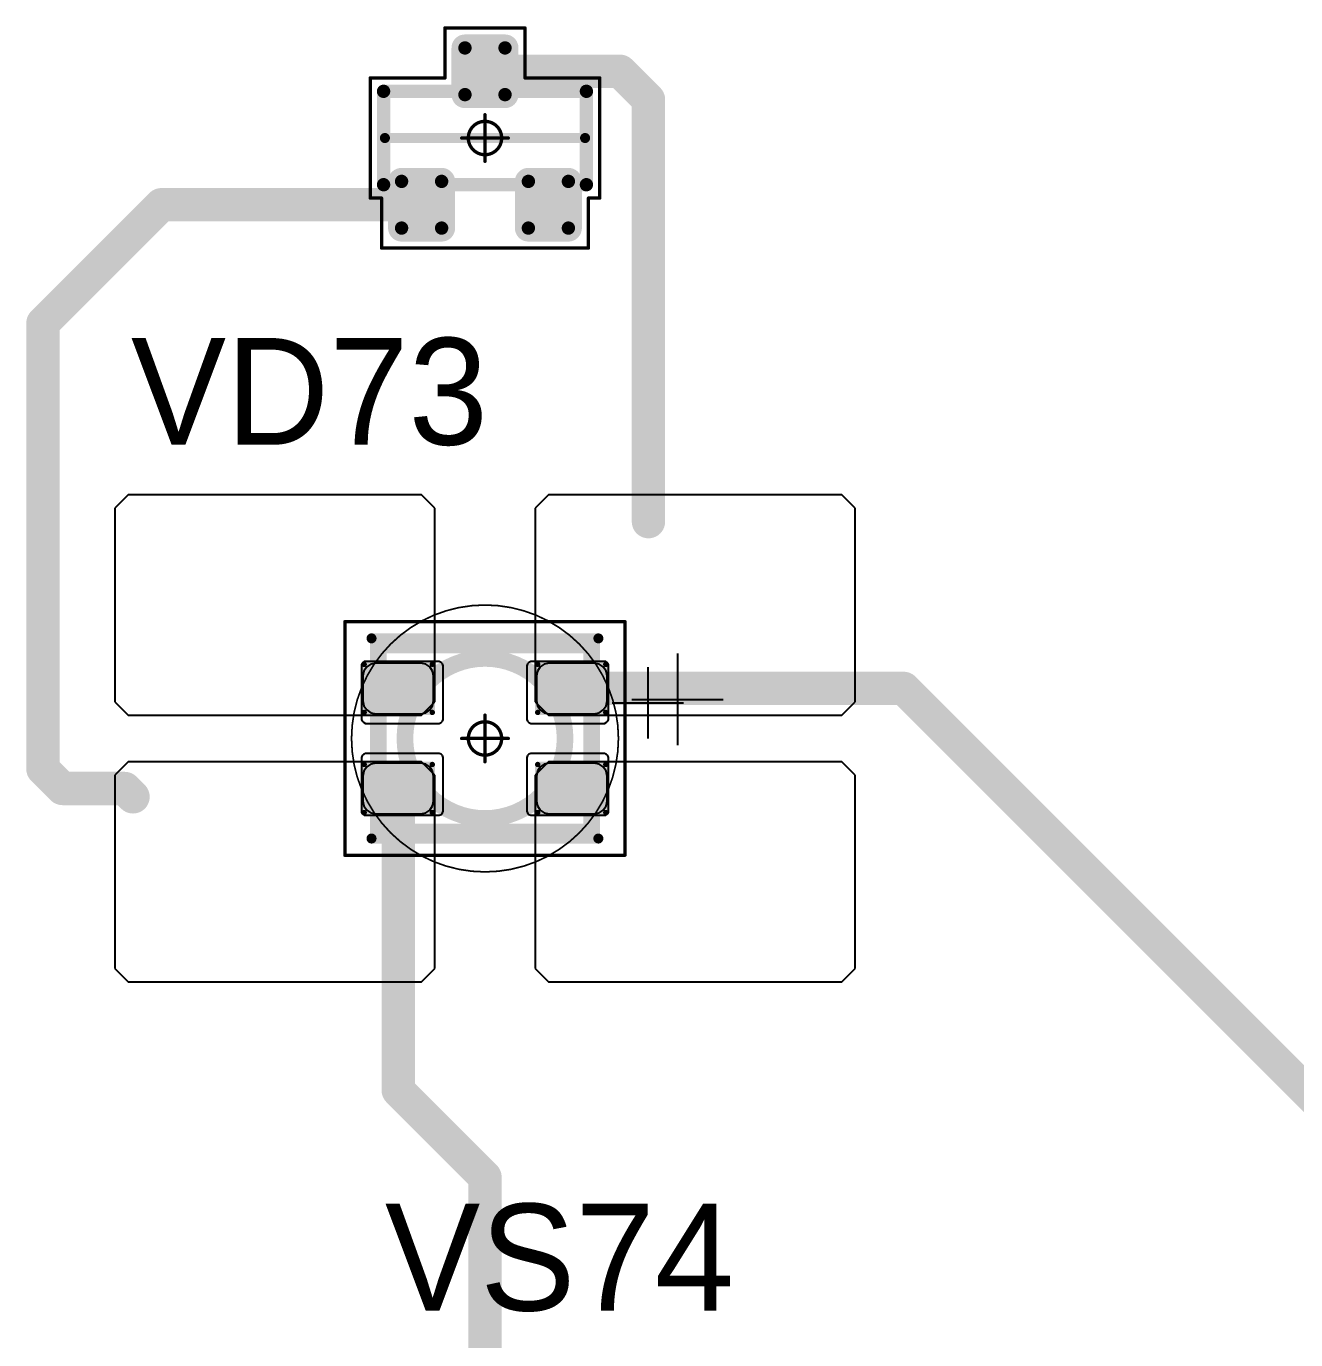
# Model space of a CAD drawing. Header units: millimetres. Extents: x 0 to 400, y 0 to 514.
# Drawn here: x 273.13 to 292.15, y 383.49 to 403.17 of the extents above; entities that cross this region are included whole.
import ezdxf

# ---------------------------------------------------------------- set-up
doc = ezdxf.new("R2010")
doc.units = ezdxf.units.MM
for name, color, linetype in [('Mechanical13', 56, 'Continuous'), ('Mechanical15', 56, 'Continuous'), ('Mechanical2', 216, 'Continuous'), ('TopLayer', 1, 'Continuous'), ('TopOverlay', 2, 'Continuous'), ('TopPaste', 8, 'Continuous'), ('TopSolder', 216, 'Continuous')]:
    doc.layers.add(name, color=color, linetype=linetype)

# ---------------------------------------------------------------- blocks, each defined once
blk = doc.blocks.new('SOT23_109')
at = {"layer": 'Mechanical13', "const_width": 0.2}
for points in [[(-0.7, 1.52), (0.7, 1.52)], [(-0.7, 1.52), (-0.7, -1.52)], [(0.7, 1.52), (0.7, -1.52)], [(-0.7, -1.52), (0.7, -1.52)]]:
    blk.add_lwpolyline(points, dxfattribs=at)
at = {"layer": 'Mechanical13', "const_width": 0.1}
for points in [[(-0.75, 1.52, 1), (-0.65, 1.52, 1)], [(-0.75, 1.52, 1), (-0.65, 1.52, 1)], [(0.65, 1.52, 1), (0.75, 1.52, 1)], [(0.65, 1.52, 1), (0.75, 1.52, 1)], [(-0.75, -1.52, 1), (-0.65, -1.52, 1)], [(-0.75, -1.52, 1), (-0.65, -1.52, 1)], [(0.65, -1.52, 1), (0.75, -1.52, 1)], [(0.65, -1.52, 1), (0.75, -1.52, 1)]]:
    blk.add_lwpolyline(points, format="xyb", close=True, dxfattribs=at)
at = {"layer": 'Mechanical15', "const_width": 0.05}
for points in [[(-1.65, 1.55), (-1.65, -1.55)], [(-1.65, 1.55), (-0.9, 1.55)], [(-0.9, 1.72), (-0.9, 1.55)], [(-0.9, 1.72), (0.9, 1.72)], [(0.9, 1.72), (0.9, 0.6)], [(0.9, 0.6), (1.65, 0.6)], [(1.65, 0.6), (1.65, -0.6)], [(0, 0.35), (0, -0.35)], [(-0.35, 0), (0.35, 0)], [(0.9, -0.6), (1.65, -0.6)], [(0.9, -0.6), (0.9, -1.72)], [(-1.65, -1.55), (-0.9, -1.55)], [(-0.9, -1.55), (-0.9, -1.72)], [(-0.9, -1.72), (0.9, -1.72)]]:
    blk.add_lwpolyline(points, dxfattribs=at)
at = {"layer": 'Mechanical15'}
for points, const_width in [([(-1.662, 1.55, 1), (-1.637, 1.55, 1)], 0.025), ([(-1.662, 1.55, 1), (-1.637, 1.55, 1)], 0.025), ([(-0.913, 1.72, 1), (-0.888, 1.72, 1)], 0.025), ([(-0.913, 1.72, 1), (-0.888, 1.72, 1)], 0.025), ([(-0.913, 1.55, 1), (-0.888, 1.55, 1)], 0.025), ([(-0.913, 1.55, 1), (-0.888, 1.55, 1)], 0.025), ([(0.888, 1.72, 1), (0.913, 1.72, 1)], 0.025), ([(0.888, 1.72, 1), (0.913, 1.72, 1)], 0.025), ([(0.888, 0.6, 1), (0.913, 0.6, 1)], 0.025), ([(0.888, 0.6, 1), (0.913, 0.6, 1)], 0.025), ([(1.637, 0.6, 1), (1.662, 0.6, 1)], 0.025), ([(1.637, 0.6, 1), (1.662, 0.6, 1)], 0.025), ([(0.25, 0, 1), (-0.25, 0, 1)], 0.05), ([(-0.012, 0.35, 1), (0.012, 0.35, 1)], 0.025), ([(-0.362, 0, 1), (-0.337, 0, 1)], 0.025), ([(-0.262, 0, 1), (-0.238, 0, 1)], 0.025), ([(0.238, 0, 1), (0.262, 0, 1)], 0.025), ([(0.337, 0, 1), (0.362, 0, 1)], 0.025), ([(-0.012, -0.35, 1), (0.012, -0.35, 1)], 0.025), ([(0.888, -0.6, 1), (0.913, -0.6, 1)], 0.025), ([(0.888, -0.6, 1), (0.913, -0.6, 1)], 0.025), ([(1.637, -0.6, 1), (1.662, -0.6, 1)], 0.025), ([(1.637, -0.6, 1), (1.662, -0.6, 1)], 0.025), ([(-1.662, -1.55, 1), (-1.637, -1.55, 1)], 0.025), ([(-1.662, -1.55, 1), (-1.637, -1.55, 1)], 0.025), ([(-0.913, -1.55, 1), (-0.888, -1.55, 1)], 0.025), ([(-0.913, -1.55, 1), (-0.888, -1.55, 1)], 0.025), ([(-0.913, -1.72, 1), (-0.888, -1.72, 1)], 0.025), ([(-0.913, -1.72, 1), (-0.888, -1.72, 1)], 0.025), ([(0.888, -1.72, 1), (0.913, -1.72, 1)], 0.025), ([(0.888, -1.72, 1), (0.913, -1.72, 1)], 0.025)]:
    blk.add_lwpolyline(points, format="xyb", close=True, dxfattribs=dict(at, const_width=const_width))
at = {"layer": 'TopLayer', "const_width": 0.1}
for points in [[(-1.4, 1.25, 1), (-1.3, 1.25, 1)], [(-0.7, 1.25, 1), (-0.6, 1.25, 1)], [(-1.4, 0.65, 1), (-1.3, 0.65, 1)], [(-0.7, 0.65, 1), (-0.6, 0.65, 1)], [(0.6, 0.3, 1), (0.7, 0.3, 1)], [(1.3, 0.3, 1), (1.4, 0.3, 1)], [(0.6, -0.3, 1), (0.7, -0.3, 1)], [(1.3, -0.3, 1), (1.4, -0.3, 1)], [(-1.4, -0.65, 1), (-1.3, -0.65, 1)], [(-0.7, -0.65, 1), (-0.6, -0.65, 1)], [(-1.4, -1.25, 1), (-1.3, -1.25, 1)], [(-0.7, -1.25, 1), (-0.6, -1.25, 1)]]:
    blk.add_lwpolyline(points, format="xyb", close=True, dxfattribs=at)
at = {"layer": 'TopLayer'}
for points in [[(-1.45, 1.25), (-1.45, 0.65), (-0.55, 1.25), (-0.55, 0.65)], [(-1.35, 1.35), (-1.35, 0.55), (-0.65, 1.35), (-0.65, 0.55)], [(0.65, 0.4), (0.65, -0.4), (1.35, 0.4), (1.35, -0.4)], [(0.55, 0.3), (0.55, -0.3), (1.45, 0.3), (1.45, -0.3)], [(-1.35, -0.55), (-1.35, -1.35), (-0.65, -0.55), (-0.65, -1.35)], [(-1.45, -0.65), (-1.45, -1.25), (-0.55, -0.65), (-0.55, -1.25)]]:
    blk.add_solid(points, dxfattribs=at)
at = {"layer": 'TopOverlay', "const_width": 0.15}
blk.add_lwpolyline([(0, 1.5), (0, -1.5)], dxfattribs=at)
at = {"layer": 'TopOverlay', "const_width": 0.075}
for points in [[(-0.038, 1.5, 1), (0.038, 1.5, 1)], [(-0.038, -1.5, 1), (0.038, -1.5, 1)]]:
    blk.add_lwpolyline(points, format="xyb", close=True, dxfattribs=at)
at = {"layer": 'TopPaste', "const_width": 0.075}
for points in [[(-1.387, 1.25, 1), (-1.313, 1.25, 1)], [(-0.687, 1.25, 1), (-0.613, 1.25, 1)], [(-1.387, 0.65, 1), (-1.313, 0.65, 1)], [(-0.687, 0.65, 1), (-0.613, 0.65, 1)], [(0.613, 0.3, 1), (0.687, 0.3, 1)], [(1.313, 0.3, 1), (1.387, 0.3, 1)], [(0.613, -0.3, 1), (0.687, -0.3, 1)], [(1.313, -0.3, 1), (1.387, -0.3, 1)], [(-1.387, -0.65, 1), (-1.313, -0.65, 1)], [(-0.687, -0.65, 1), (-0.613, -0.65, 1)], [(-1.387, -1.25, 1), (-1.313, -1.25, 1)], [(-0.687, -1.25, 1), (-0.613, -1.25, 1)]]:
    blk.add_lwpolyline(points, format="xyb", close=True, dxfattribs=at)
at = {"layer": 'TopPaste'}
for points in [[(-1.425, 1.25), (-1.425, 0.65), (-0.575, 1.25), (-0.575, 0.65)], [(-1.35, 1.325), (-1.35, 0.575), (-0.65, 1.325), (-0.65, 0.575)], [(0.575, 0.3), (0.575, -0.3), (1.425, 0.3), (1.425, -0.3)], [(0.65, 0.375), (0.65, -0.375), (1.35, 0.375), (1.35, -0.375)], [(-1.35, -0.575), (-1.35, -1.325), (-0.65, -0.575), (-0.65, -1.325)], [(-1.425, -0.65), (-1.425, -1.25), (-0.575, -0.65), (-0.575, -1.25)]]:
    blk.add_solid(points, dxfattribs=at)
at = {"layer": 'TopSolder', "const_width": 0.202}
for points in [[(-1.451, 1.25, 1), (-1.249, 1.25, 1)], [(-0.751, 1.25, 1), (-0.549, 1.25, 1)], [(-1.451, 0.65, 1), (-1.249, 0.65, 1)], [(-0.751, 0.65, 1), (-0.549, 0.65, 1)], [(0.549, 0.3, 1), (0.751, 0.3, 1)], [(1.249, 0.3, 1), (1.451, 0.3, 1)], [(0.549, -0.3, 1), (0.751, -0.3, 1)], [(1.249, -0.3, 1), (1.451, -0.3, 1)], [(-1.451, -0.65, 1), (-1.249, -0.65, 1)], [(-0.751, -0.65, 1), (-0.549, -0.65, 1)], [(-1.451, -1.25, 1), (-1.249, -1.25, 1)], [(-0.751, -1.25, 1), (-0.549, -1.25, 1)]]:
    blk.add_lwpolyline(points, format="xyb", close=True, dxfattribs=at)
at = {"layer": 'TopSolder'}
for points in [[(-1.35, 1.452), (-1.35, 0.448), (-0.65, 1.452), (-0.65, 0.448)], [(-1.552, 1.25), (-1.552, 0.65), (-0.448, 1.25), (-0.448, 0.65)], [(0.65, 0.502), (0.65, -0.502), (1.35, 0.502), (1.35, -0.502)], [(0.448, 0.3), (0.448, -0.3), (1.552, 0.3), (1.552, -0.3)], [(-1.35, -0.448), (-1.35, -1.452), (-0.65, -0.448), (-0.65, -1.452)], [(-1.552, -0.65), (-1.552, -1.25), (-0.448, -0.65), (-0.448, -1.25)]]:
    blk.add_solid(points, dxfattribs=at)
blk = doc.blocks.new('E65F_282')
at = {"layer": 'Mechanical13'}
for p, q in [((2.441, 1.071), (2.441, 0)), ((1.905, 0.536), (2.976, 0.536))]:
    blk.add_line(p, q, dxfattribs=at)
at = {"layer": 'Mechanical13', "const_width": 0.25}
for points in [[(-1.6, -1.4), (-1.6, 1.4)], [(-1.6, 1.4), (1.6, 1.4)], [(1.6, -1.4), (1.6, 1.4)], [(-1.6, -1.4), (1.6, -1.4)]]:
    blk.add_lwpolyline(points, dxfattribs=at)
at = {"layer": 'Mechanical13'}
for points, const_width in [([(-1.663, 1.4, 1), (-1.538, 1.4, 1)], 0.125), ([(-1.663, 1.4, 1), (-1.538, 1.4, 1)], 0.125), ([(1.537, 1.4, 1), (1.662, 1.4, 1)], 0.125), ([(1.537, 1.4, 1), (1.662, 1.4, 1)], 0.125), ([(1.2, 0, 1), (-1.2, 0, 1)], 0.25), ([(-1.263, 0, 1), (-1.138, 0, 1)], 0.125), ([(1.137, 0, 1), (1.262, 0, 1)], 0.125), ([(-1.663, -1.4, 1), (-1.538, -1.4, 1)], 0.125), ([(-1.663, -1.4, 1), (-1.538, -1.4, 1)], 0.125), ([(1.537, -1.4, 1), (1.662, -1.4, 1)], 0.125), ([(1.537, -1.4, 1), (1.662, -1.4, 1)], 0.125)]:
    blk.add_lwpolyline(points, format="xyb", close=True, dxfattribs=dict(at, const_width=const_width))
at = {"layer": 'Mechanical15', "const_width": 0.05}
for points in [[(-2.1, 1.75), (2.1, 1.75)], [(-2.1, -1.75), (-2.1, 1.75)], [(2.1, -1.75), (2.1, 1.75)], [(0, -0.35), (0, 0.35)], [(0, -0.35), (0, 0.35)], [(-0.35, 0), (0.35, 0)], [(-0.35, 0), (0.35, 0)], [(-2.1, -1.75), (2.1, -1.75)]]:
    blk.add_lwpolyline(points, dxfattribs=at)
at = {"layer": 'Mechanical15'}
for points, const_width in [([(-2.113, 1.75, 1), (-2.088, 1.75, 1)], 0.025), ([(-2.113, 1.75, 1), (-2.088, 1.75, 1)], 0.025), ([(2.087, 1.75, 1), (2.112, 1.75, 1)], 0.025), ([(2.087, 1.75, 1), (2.112, 1.75, 1)], 0.025), ([(0.25, 0, 1), (-0.25, 0, 1)], 0.05), ([(0.25, 0, 1), (-0.25, 0, 1)], 0.05), ([(-0.013, 0.35, 1), (0.012, 0.35, 1)], 0.025), ([(-0.013, 0.35, 1), (0.012, 0.35, 1)], 0.025), ([(-0.363, 0, 1), (-0.338, 0, 1)], 0.025), ([(-0.363, 0, 1), (-0.338, 0, 1)], 0.025), ([(-0.263, 0, 1), (-0.238, 0, 1)], 0.025), ([(-0.263, 0, 1), (-0.238, 0, 1)], 0.025), ([(0.237, 0, 1), (0.262, 0, 1)], 0.025), ([(0.237, 0, 1), (0.262, 0, 1)], 0.025), ([(0.337, 0, 1), (0.362, 0, 1)], 0.025), ([(0.337, 0, 1), (0.362, 0, 1)], 0.025), ([(-0.013, -0.35, 1), (0.012, -0.35, 1)], 0.025), ([(-0.013, -0.35, 1), (0.012, -0.35, 1)], 0.025), ([(-2.113, -1.75, 1), (-2.088, -1.75, 1)], 0.025), ([(-2.113, -1.75, 1), (-2.088, -1.75, 1)], 0.025), ([(2.087, -1.75, 1), (2.112, -1.75, 1)], 0.025), ([(2.087, -1.75, 1), (2.112, -1.75, 1)], 0.025)]:
    blk.add_lwpolyline(points, format="xyb", close=True, dxfattribs=dict(at, const_width=const_width))
at = {"layer": 'TopLayer'}
for p, q in [((-5.35, 3.65), (-5.55, 3.45)), ((-0.95, 3.65), (-5.35, 3.65)), ((-5.35, 3.65), (-5.35, 3.65)), ((-0.75, 3.45), (-0.95, 3.65)), ((0.95, 3.65), (0.75, 3.45)), ((5.35, 3.65), (0.95, 3.65)), ((0.95, 3.65), (0.95, 3.65)), ((5.55, 3.45), (5.35, 3.65)), ((-5.55, 3.45), (-5.55, 3.45)), ((-5.55, 3.45), (-5.55, 0.55)), ((-0.75, 0.55), (-0.75, 3.45)), ((0.75, 3.45), (0.75, 3.45)), ((0.75, 3.45), (0.75, 0.55)), ((5.55, 0.55), (5.55, 3.45)), ((-5.55, 0.55), (-5.35, 0.35)), ((-0.95, 0.35), (-0.75, 0.55)), ((0.75, 0.55), (0.95, 0.35)), ((5.35, 0.35), (5.55, 0.55)), ((-5.35, 0.35), (-0.95, 0.35)), ((0.95, 0.35), (5.35, 0.35)), ((-5.35, -0.35), (-5.55, -0.55)), ((-0.95, -0.35), (-5.35, -0.35)), ((-5.35, -0.35), (-5.35, -0.35)), ((-0.75, -0.55), (-0.95, -0.35)), ((0.95, -0.35), (0.75, -0.55)), ((5.35, -0.35), (0.95, -0.35)), ((0.95, -0.35), (0.95, -0.35)), ((5.55, -0.55), (5.35, -0.35)), ((-5.55, -0.55), (-5.55, -0.55)), ((-5.55, -0.55), (-5.55, -3.45)), ((-0.75, -3.45), (-0.75, -0.55)), ((0.75, -0.55), (0.75, -0.55)), ((0.75, -0.55), (0.75, -3.45)), ((5.55, -3.45), (5.55, -0.55)), ((-5.55, -3.45), (-5.35, -3.65)), ((-0.95, -3.65), (-0.75, -3.45)), ((0.75, -3.45), (0.95, -3.65)), ((5.35, -3.65), (5.55, -3.45)), ((-5.35, -3.65), (-0.95, -3.65)), ((0.95, -3.65), (5.35, -3.65))]:
    blk.add_line(p, q, dxfattribs=at)
at = {"layer": 'TopLayer', "const_width": 0.04}
for points in [[(-1.83, 1.11, 1), (-1.79, 1.11, 1)], [(-0.81, 1.11, 1), (-0.77, 1.11, 1)], [(0.77, 1.11, 1), (0.81, 1.11, 1)], [(1.79, 1.11, 1), (1.83, 1.11, 1)], [(-1.83, 0.39, 1), (-1.79, 0.39, 1)], [(-0.81, 0.39, 1), (-0.77, 0.39, 1)], [(0.77, 0.39, 1), (0.81, 0.39, 1)], [(1.79, 0.39, 1), (1.83, 0.39, 1)], [(-1.83, -0.39, 1), (-1.79, -0.39, 1)], [(-0.81, -0.39, 1), (-0.77, -0.39, 1)], [(0.77, -0.39, 1), (0.81, -0.39, 1)], [(1.79, -0.39, 1), (1.83, -0.39, 1)], [(-1.83, -1.11, 1), (-1.79, -1.11, 1)], [(-0.81, -1.11, 1), (-0.77, -1.11, 1)], [(0.77, -1.11, 1), (0.81, -1.11, 1)], [(1.79, -1.11, 1), (1.83, -1.11, 1)]]:
    blk.add_lwpolyline(points, format="xyb", close=True, dxfattribs=at)
at = {"layer": 'TopLayer'}
for points in [[(-1.85, 1.11), (-1.85, 0.39), (-0.75, 1.11), (-0.75, 0.39)], [(-1.81, 1.15), (-1.81, 0.35), (-0.79, 1.15), (-0.79, 0.35)], [(0.75, 1.11), (0.75, 0.39), (1.85, 1.11), (1.85, 0.39)], [(0.79, 1.15), (0.79, 0.35), (1.81, 1.15), (1.81, 0.35)], [(-1.85, -0.39), (-1.85, -1.11), (-0.75, -0.39), (-0.75, -1.11)], [(-1.81, -0.35), (-1.81, -1.15), (-0.79, -0.35), (-0.79, -1.15)], [(0.75, -0.39), (0.75, -1.11), (1.85, -0.39), (1.85, -1.11)], [(0.79, -0.35), (0.79, -1.15), (1.81, -0.35), (1.81, -1.15)]]:
    blk.add_solid(points, dxfattribs=at)
at = {"layer": 'TopOverlay'}
for p, q in [((2.886, 1.271), (2.886, -0.1)), ((2.2, 0.586), (3.571, 0.586))]:
    blk.add_line(p, q, dxfattribs=at)
at = {"layer": 'TopOverlay', "const_width": 0.15}
for points in [[(-1.7, 1.5), (1.7, 1.5)], [(-1.7, -1.5), (1.7, -1.5)]]:
    blk.add_lwpolyline(points, dxfattribs=at)
at = {"layer": 'TopOverlay', "const_width": 0.075}
for points in [[(-1.738, 1.5, 1), (-1.663, 1.5, 1)], [(1.662, 1.5, 1), (1.737, 1.5, 1)], [(-1.738, -1.5, 1), (-1.663, -1.5, 1)], [(1.662, -1.5, 1), (1.737, -1.5, 1)]]:
    blk.add_lwpolyline(points, format="xyb", close=True, dxfattribs=at)
at = {"layer": 'TopPaste'}
for p, q in [((-1.814, 1.011), (-1.829, 0.938)), ((-1.773, 1.073), (-1.814, 1.011)), ((-1.711, 1.114), (-1.773, 1.073)), ((-1.638, 1.129), (-1.711, 1.114)), ((-0.963, 1.129), (-1.638, 1.129)), ((-0.889, 1.114), (-0.963, 1.129)), ((-0.827, 1.073), (-0.889, 1.114)), ((-0.786, 1.011), (-0.827, 1.073)), ((-0.771, 0.938), (-0.786, 1.011)), ((0.786, 1.011), (0.771, 0.938)), ((0.827, 1.073), (0.786, 1.011)), ((0.889, 1.114), (0.827, 1.073)), ((0.962, 1.129), (0.889, 1.114)), ((1.637, 1.129), (0.962, 1.129)), ((1.711, 1.114), (1.637, 1.129)), ((1.773, 1.073), (1.711, 1.114)), ((1.814, 1.011), (1.773, 1.073)), ((1.829, 0.938), (1.814, 1.011)), ((-1.829, 0.938), (-1.829, 0.563)), ((-0.771, 0.563), (-0.771, 0.938)), ((0.771, 0.938), (0.771, 0.563)), ((1.829, 0.563), (1.829, 0.938)), ((-1.829, 0.563), (-1.814, 0.489)), ((-1.814, 0.489), (-1.773, 0.427)), ((-1.773, 0.427), (-1.711, 0.386)), ((-0.889, 0.386), (-0.827, 0.427)), ((-0.827, 0.427), (-0.786, 0.489)), ((-0.786, 0.489), (-0.771, 0.563)), ((0.771, 0.563), (0.786, 0.489)), ((0.786, 0.489), (0.827, 0.427)), ((0.827, 0.427), (0.889, 0.386)), ((1.711, 0.386), (1.773, 0.427)), ((1.773, 0.427), (1.814, 0.489)), ((1.814, 0.489), (1.829, 0.563)), ((-1.711, 0.386), (-1.638, 0.371)), ((-1.638, 0.371), (-0.963, 0.371)), ((-0.963, 0.371), (-0.889, 0.386)), ((0.889, 0.386), (0.962, 0.371)), ((0.962, 0.371), (1.637, 0.371)), ((1.637, 0.371), (1.711, 0.386)), ((-1.711, -0.386), (-1.773, -0.427)), ((-1.638, -0.371), (-1.711, -0.386)), ((-0.963, -0.371), (-1.638, -0.371)), ((-0.889, -0.386), (-0.963, -0.371)), ((-0.827, -0.427), (-0.889, -0.386)), ((0.889, -0.386), (0.827, -0.427)), ((0.962, -0.371), (0.889, -0.386)), ((1.637, -0.371), (0.962, -0.371)), ((1.711, -0.386), (1.637, -0.371)), ((1.773, -0.427), (1.711, -0.386)), ((-1.814, -0.489), (-1.829, -0.563)), ((-1.829, -0.563), (-1.829, -0.938)), ((-1.773, -0.427), (-1.814, -0.489)), ((-0.786, -0.489), (-0.827, -0.427)), ((-0.771, -0.563), (-0.786, -0.489)), ((-0.771, -0.938), (-0.771, -0.563)), ((0.786, -0.489), (0.771, -0.563)), ((0.771, -0.563), (0.771, -0.938)), ((0.827, -0.427), (0.786, -0.489)), ((1.814, -0.489), (1.773, -0.427)), ((1.829, -0.563), (1.814, -0.489)), ((1.829, -0.938), (1.829, -0.563)), ((-1.829, -0.938), (-1.814, -1.011)), ((-0.786, -1.011), (-0.771, -0.938)), ((0.771, -0.938), (0.786, -1.011)), ((1.814, -1.011), (1.829, -0.938)), ((-1.814, -1.011), (-1.773, -1.073)), ((-1.773, -1.073), (-1.711, -1.114)), ((-1.711, -1.114), (-1.638, -1.129)), ((-1.638, -1.129), (-0.963, -1.129)), ((-0.963, -1.129), (-0.889, -1.114)), ((-0.889, -1.114), (-0.827, -1.073)), ((-0.827, -1.073), (-0.786, -1.011)), ((0.786, -1.011), (0.827, -1.073)), ((0.827, -1.073), (0.889, -1.114)), ((0.889, -1.114), (0.962, -1.129)), ((0.962, -1.129), (1.637, -1.129)), ((1.637, -1.129), (1.711, -1.114)), ((1.711, -1.114), (1.773, -1.073)), ((1.773, -1.073), (1.814, -1.011))]:
    blk.add_line(p, q, dxfattribs=at)
at = {"layer": 'TopSolder'}
for p, q in [((-1.842, 1.129), (-1.85, 1.111)), ((-1.85, 1.111), (-1.85, 1.101)), ((-1.85, 1.101), (-1.85, 1.101)), ((-1.85, 1.101), (-1.85, 0.301)), ((-1.828, 1.143), (-1.842, 1.129)), ((-1.81, 1.151), (-1.828, 1.143)), ((-1.8, 1.151), (-1.81, 1.151)), ((-0.7, 1.151), (-1.8, 1.151)), ((-0.685, 1.151), (-0.7, 1.151)), ((-0.7, 1.151), (-0.7, 1.151)), ((-0.658, 1.139), (-0.685, 1.151)), ((-0.636, 1.118), (-0.658, 1.139)), ((-0.625, 1.09), (-0.636, 1.118)), ((-0.625, 1.076), (-0.625, 1.09)), ((-0.625, 0.301), (-0.625, 1.076)), ((0.636, 1.118), (0.625, 1.09)), ((0.625, 1.09), (0.625, 1.076)), ((0.625, 1.076), (0.625, 1.076)), ((0.625, 1.076), (0.625, 0.301)), ((0.657, 1.139), (0.636, 1.118)), ((0.685, 1.151), (0.657, 1.139)), ((0.7, 1.151), (0.685, 1.151)), ((1.8, 1.151), (0.7, 1.151)), ((1.81, 1.151), (1.8, 1.151)), ((1.8, 1.151), (1.8, 1.151)), ((1.828, 1.143), (1.81, 1.151)), ((1.842, 1.129), (1.828, 1.143)), ((1.85, 1.111), (1.842, 1.129)), ((1.85, 1.101), (1.85, 1.111)), ((1.85, 0.301), (1.85, 1.101)), ((-1.85, 0.301), (-1.85, 0.286)), ((-1.85, 0.286), (-1.839, 0.258)), ((-1.839, 0.258), (-1.818, 0.237)), ((-1.818, 0.237), (-1.79, 0.226)), ((-1.79, 0.226), (-1.775, 0.226)), ((-1.775, 0.226), (-1.775, 0.226)), ((-1.775, 0.226), (-0.7, 0.226)), ((-0.7, 0.226), (-0.685, 0.226)), ((-0.685, 0.226), (-0.658, 0.237)), ((-0.658, 0.237), (-0.636, 0.258)), ((-0.636, 0.258), (-0.625, 0.286)), ((-0.625, 0.286), (-0.625, 0.301)), ((-0.625, 0.301), (-0.625, 0.301)), ((0.625, 0.301), (0.625, 0.286)), ((0.625, 0.286), (0.636, 0.258)), ((0.636, 0.258), (0.657, 0.237)), ((0.657, 0.237), (0.685, 0.226)), ((0.685, 0.226), (0.7, 0.226)), ((0.7, 0.226), (0.7, 0.226)), ((0.7, 0.226), (1.775, 0.226)), ((1.775, 0.226), (1.79, 0.226)), ((1.79, 0.226), (1.817, 0.237)), ((1.817, 0.237), (1.839, 0.258)), ((1.839, 0.258), (1.85, 0.286)), ((1.85, 0.286), (1.85, 0.301)), ((1.85, 0.301), (1.85, 0.301)), ((-1.839, -0.257), (-1.85, -0.285)), ((-1.85, -0.285), (-1.85, -0.299)), ((-1.85, -0.299), (-1.85, -0.299)), ((-1.85, -0.299), (-1.85, -1.099)), ((-1.818, -0.236), (-1.839, -0.257)), ((-1.79, -0.224), (-1.818, -0.236)), ((-1.775, -0.224), (-1.79, -0.224)), ((-0.7, -0.224), (-1.775, -0.224)), ((-0.685, -0.224), (-0.7, -0.224)), ((-0.7, -0.224), (-0.7, -0.224)), ((-0.658, -0.236), (-0.685, -0.224)), ((-0.636, -0.257), (-0.658, -0.236)), ((-0.625, -0.285), (-0.636, -0.257)), ((-0.625, -0.299), (-0.625, -0.285)), ((-0.625, -1.074), (-0.625, -0.299)), ((0.636, -0.257), (0.625, -0.285)), ((0.625, -0.285), (0.625, -0.299)), ((0.625, -0.299), (0.625, -0.299)), ((0.625, -0.299), (0.625, -1.074)), ((0.657, -0.236), (0.636, -0.257)), ((0.685, -0.224), (0.657, -0.236)), ((0.7, -0.224), (0.685, -0.224)), ((1.775, -0.224), (0.7, -0.224)), ((1.79, -0.224), (1.775, -0.224)), ((1.775, -0.224), (1.775, -0.224)), ((1.817, -0.236), (1.79, -0.224)), ((1.839, -0.257), (1.817, -0.236)), ((1.85, -0.285), (1.839, -0.257)), ((1.85, -0.299), (1.85, -0.285)), ((1.85, -1.099), (1.85, -0.299)), ((-1.85, -1.099), (-1.85, -1.109)), ((-1.85, -1.109), (-1.842, -1.128)), ((-1.842, -1.128), (-1.828, -1.142)), ((-1.828, -1.142), (-1.81, -1.149)), ((-1.81, -1.149), (-1.8, -1.149)), ((-1.8, -1.149), (-0.7, -1.149)), ((-1.8, -1.149), (-1.8, -1.149)), ((-0.7, -1.149), (-0.685, -1.149)), ((-0.685, -1.149), (-0.658, -1.138)), ((-0.658, -1.138), (-0.636, -1.117)), ((-0.636, -1.117), (-0.625, -1.089)), ((-0.625, -1.089), (-0.625, -1.074)), ((-0.625, -1.074), (-0.625, -1.074)), ((0.625, -1.074), (0.625, -1.089)), ((0.625, -1.089), (0.636, -1.117)), ((0.636, -1.117), (0.657, -1.138)), ((0.657, -1.138), (0.685, -1.149)), ((0.685, -1.149), (0.7, -1.149)), ((0.7, -1.149), (1.8, -1.149)), ((0.7, -1.149), (0.7, -1.149)), ((1.8, -1.149), (1.81, -1.149)), ((1.81, -1.149), (1.828, -1.142)), ((1.828, -1.142), (1.842, -1.128)), ((1.842, -1.128), (1.85, -1.109)), ((1.85, -1.109), (1.85, -1.099)), ((1.85, -1.099), (1.85, -1.099))]:
    blk.add_line(p, q, dxfattribs=at)

msp = doc.modelspace()

# ---------------------------------------------------------------- linework, layer by layer
at = {"layer": 'Mechanical2'}
for points, const_width in [([(282, 392.5, 1), (278, 392.5, 1)], 0.0254), ([(280, 394.5, 1), (280, 394.5, 1)], 0.0005), ([(277.994, 392.5, 1), (278.006, 392.5, 1)], 0.0127), ([(278, 392.5, 1), (278, 392.5, 1)], 0.0005), ([(281.994, 392.5, 1), (282.006, 392.5, 1)], 0.0127), ([(282, 392.5, 1), (282, 392.5, 1)], 0.0005), ([(280, 390.5, 1), (280, 390.5, 1)], 0.0005)]:
    msp.add_lwpolyline(points, format="xyb", close=True, dxfattribs=dict(at, const_width=const_width))
at = {"layer": 'Mechanical2', "const_width": 0.001}
for points in [[(280, 390.5), (280, 394.5)], [(278, 392.5), (282, 392.5)]]:
    msp.add_lwpolyline(points, dxfattribs=at)
at = {"layer": 'TopLayer', "const_width": 0.5}
for points in [[(280, 402.5), (282.025, 402.5)], [(282.025, 402.5), (282.45, 402.075)], [(282.45, 395.75), (282.45, 402.075)], [(273.375, 398.725), (275.15, 400.5)], [(275.15, 400.5), (279.05, 400.5)], [(273.375, 392.043), (273.375, 398.725)], [(281.3, 393.25), (286.275, 393.25)], [(286.275, 393.25), (291.475, 388.05)], [(273.375, 392.043), (273.668, 391.75)], [(273.668, 391.75), (274.6, 391.75)], [(274.6, 391.75), (274.725, 391.625)], [(278.7, 387.225), (278.7, 391.75)], [(291.475, 388.05), (291.475, 388.05)], [(291.475, 388.05), (295.475, 384.05)], [(278.7, 387.225), (280, 385.925)], [(280, 382.5), (280, 385.925)]]:
    msp.add_lwpolyline(points, dxfattribs=at)
at = {"layer": 'TopLayer', "const_width": 0.25}
for points in [[(279.875, 402.5, 1), (280.125, 402.5, 1)], [(281.9, 402.5, 1), (282.15, 402.5, 1)], [(281.9, 402.5, 1), (282.15, 402.5, 1)], [(282.325, 402.075, 1), (282.575, 402.075, 1)], [(282.325, 402.075, 1), (282.575, 402.075, 1)], [(275.025, 400.5, 1), (275.275, 400.5, 1)], [(275.025, 400.5, 1), (275.275, 400.5, 1)], [(278.925, 400.5, 1), (279.175, 400.5, 1)], [(273.25, 398.725, 1), (273.5, 398.725, 1)], [(273.25, 398.725, 1), (273.5, 398.725, 1)], [(282.325, 395.75, 1), (282.575, 395.75, 1)], [(281.175, 393.25, 1), (281.425, 393.25, 1)], [(286.15, 393.25, 1), (286.4, 393.25, 1)], [(286.15, 393.25, 1), (286.4, 393.25, 1)], [(273.25, 392.043, 1), (273.5, 392.043, 1)], [(273.25, 392.043, 1), (273.5, 392.043, 1)], [(273.543, 391.75, 1), (273.793, 391.75, 1)], [(273.543, 391.75, 1), (273.793, 391.75, 1)], [(274.475, 391.75, 1), (274.725, 391.75, 1)], [(274.475, 391.75, 1), (274.725, 391.75, 1)], [(278.575, 391.75, 1), (278.825, 391.75, 1)], [(274.6, 391.625, 1), (274.85, 391.625, 1)], [(291.35, 388.05, 1), (291.6, 388.05, 1)], [(291.35, 388.05, 1), (291.6, 388.05, 1)], [(291.35, 388.05, 1), (291.6, 388.05, 1)], [(291.35, 388.05, 1), (291.6, 388.05, 1)], [(278.575, 387.225, 1), (278.825, 387.225, 1)], [(278.575, 387.225, 1), (278.825, 387.225, 1)], [(279.875, 385.925, 1), (280.125, 385.925, 1)], [(279.875, 385.925, 1), (280.125, 385.925, 1)]]:
    msp.add_lwpolyline(points, format="xyb", close=True, dxfattribs=at)

# ---------------------------------------------------------------- block references
for name, p, rotation in [('SOT23_109', (280, 401.5), 90), ('E65F_282', (280, 392.5), 360)]:
    msp.add_blockref(name, p, dxfattribs=dict(rotation=rotation))

# ---------------------------------------------------------------- texts
at = {"layer": 'TopOverlay'}
for s, p in [('VD73', (274.693, 396.903)), ('VS74', (278.501, 383.925))]:
    msp.add_text(s, height=1.6, dxfattribs=at).set_placement(p)

doc.saveas('drawing.dxf')
